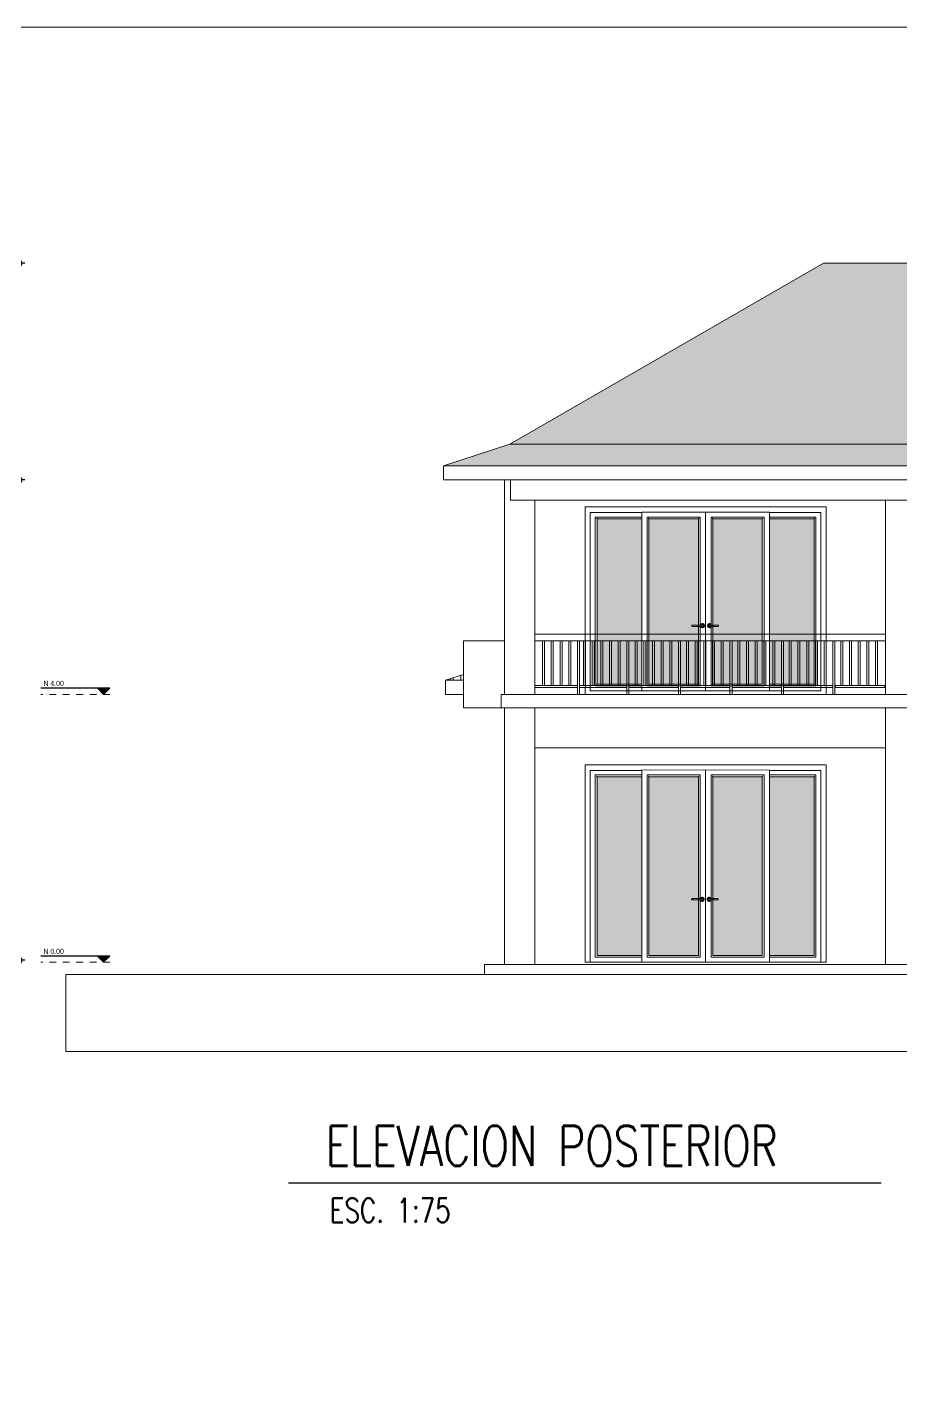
# Model space of a CAD drawing. Header units: metres. Extents: x -44 to 358, y -246 to 48.
# Drawn here: x 246.63 to 259.66, y 19.86 to 40.26 of the extents above; entities that cross this region are included whole.
import ezdxf

# ---------------------------------------------------------------- set-up
doc = ezdxf.new("R2010")
doc.units = ezdxf.units.M
doc.header["$LTSCALE"] = 0.3
doc.header["$PDMODE"] = 3
doc.linetypes.add('DASHED', pattern=[0.75, 0.5, -0.25])
doc.layers.add('DIMENSIONES', color=7, linetype='Continuous')
doc.layers.add('TEXTOS', color=4, linetype='Continuous')
for name, color, linetype, lineweight in [('EL0', 7, 'Continuous', 15), ('EL1', 150, 'Continuous', 13), ('EL2', 135, 'Continuous', 9), ('EL3', 116, 'Continuous', 5), ('PROYECCION', 9, 'DASHED', 0), ('SE-3', 253, 'Continuous', 5)]:
    doc.layers.add(name, color=color, linetype=linetype, lineweight=lineweight)
doc.layers.add('PUERTA', color=2, linetype='Continuous', plot=False)
doc.styles.add('Arch-Dim', font='romans.shx', dxfattribs={"width": 0.75})
doc.styles.add('ESC100-2mm', font='arial.ttf', dxfattribs={"height": 0.15})
doc.dimstyles.new('DIMS100', dxfattribs={"dimtxt": 0.15, "dimasz": 0.2, "dimexe": 0.1, "dimexo": 0.1, "dimgap": 0.05, "dimtad": 2, "dimzin": 4, "dimdsep": 46, "dimtxsty": 'ESC100-2mm', "dimblk": 'DOTSMALL', "dimcen": 0.1, "dimdle": 0.1, "dimclrd": 256, "dimclre": 256, "dimclrt": 1, "dimadec": 0, "dimazin": 0, "dimtfac": 1, "dimtix": 1, "dimtmove": 2, "dimatfit": 3, "dimfxl": 1, "dimtolj": 1, "dimtzin": 0, "dimlwd": -1, "dimarcsym": 0})

# ---------------------------------------------------------------- blocks, each defined once
blk = doc.blocks.new('A - ANNO - NPT SECC')
blk.add_hatch(color=256).paths.add_polyline_path([(-0.1, 0.1), (0.1, 0.1), (0, 0)])
blk.add_line((0.1, 0.1), (1.022, 0.1))
blk.add_lwpolyline([(-0.1, 0.1), (0.1, 0.1), (0, 0), (-0.1, 0.1)])
blk = doc.blocks.new('_DotSmall')
at = {"layer": 'PUERTA', "color": 0, "linetype": 'Continuous', "const_width": 0.5}
blk.add_lwpolyline([(-0.0625, 0, 1), (0.0625, 0, 1)], format="xyb", close=True, dxfattribs=at)
blk = doc.blocks.new('*D1118')
at = {"layer": 'DEFPOINTS', "color": 0, "transparency": 16777216}
for p in [(259.332, 36.736), (245.648, 26.331), (246.173, 26.331)]:
    blk.add_point(p, dxfattribs=at)
at = {"layer": 'DIMENSIONES', "transparency": 16777216}
blk.add_line((245.648, 36.836), (245.648, 26.231), dxfattribs=at)
at = {"layer": 'DIMENSIONES', "lineweight": -2, "transparency": 16777216}
for p, q in [((245.748, 36.736), (245.648, 36.736)), ((245.748, 26.331), (245.648, 26.331))]:
    blk.add_line(p, q, dxfattribs=at)
at = {"layer": 'DIMENSIONES', "transparency": 16777216, "xscale": 0.2, "yscale": 0.2, "zscale": 0.2}
for p, rotation in [((245.648, 36.736), 90), ((245.648, 26.331), 270)]:
    blk.add_blockref('_DotSmall', p, dxfattribs=dict(at, rotation=rotation))
at = {"layer": 'DIMENSIONES', "color": 5, "transparency": 16777216, "insert": (245.521, 31.534), "char_height": 0.15, "attachment_point": 5, "rotation": 90, "style": 'ESC100-2mm'}
blk.add_mtext('\\A1;10.40', dxfattribs=at)
blk = doc.blocks.new('*D1119')
at = {"layer": 'DEFPOINTS', "color": 0, "transparency": 16777216}
for p in [(260.566, 36.736), (246.061, 26.331), (254.84, 26.331)]:
    blk.add_point(p, dxfattribs=at)
at = {"layer": 'DIMENSIONES', "transparency": 16777216}
blk.add_line((246.061, 36.836), (246.061, 26.231), dxfattribs=at)
at = {"layer": 'DIMENSIONES', "lineweight": -2, "transparency": 16777216}
for p, q in [((246.161, 36.736), (246.061, 36.736)), ((246.161, 26.331), (246.061, 26.331))]:
    blk.add_line(p, q, dxfattribs=at)
at = {"layer": 'DIMENSIONES', "transparency": 16777216, "xscale": 0.2, "yscale": 0.2, "zscale": 0.2}
for p, rotation in [((246.061, 36.736), 90), ((246.061, 26.331), 270)]:
    blk.add_blockref('_DotSmall', p, dxfattribs=dict(at, rotation=rotation))
at = {"layer": 'DIMENSIONES', "color": 5, "transparency": 16777216, "insert": (245.934, 31.534), "char_height": 0.15, "attachment_point": 5, "rotation": 90, "style": 'ESC100-2mm'}
blk.add_mtext('\\A1;10.40', dxfattribs=at)
blk = doc.blocks.new('*D1120')
at = {"layer": 'DEFPOINTS', "color": 0, "transparency": 16777216}
for p in [(258.531, 36.736), (246.49, 33.501), (253.838, 33.501)]:
    blk.add_point(p, dxfattribs=at)
at = {"layer": 'DIMENSIONES', "transparency": 16777216}
blk.add_line((246.49, 36.836), (246.49, 33.401), dxfattribs=at)
at = {"layer": 'DIMENSIONES', "lineweight": -2, "transparency": 16777216}
for p, q in [((246.59, 36.736), (246.49, 36.736)), ((246.59, 33.501), (246.49, 33.501))]:
    blk.add_line(p, q, dxfattribs=at)
at = {"layer": 'DIMENSIONES', "transparency": 16777216, "xscale": 0.2, "yscale": 0.2, "zscale": 0.2}
for p, rotation in [((246.49, 36.736), 90), ((246.49, 33.501), 270)]:
    blk.add_blockref('_DotSmall', p, dxfattribs=dict(at, rotation=rotation))
at = {"layer": 'DIMENSIONES', "color": 5, "transparency": 16777216, "insert": (246.364, 35.119), "char_height": 0.15, "attachment_point": 5, "rotation": 90, "style": 'ESC100-2mm'}
blk.add_mtext('\\A1;3.23', dxfattribs=at)
blk = doc.blocks.new('*D1121')
at = {"layer": 'DEFPOINTS', "color": 0, "transparency": 16777216}
for p in [(254.04, 33.501), (246.49, 26.331), (254.952, 26.331)]:
    blk.add_point(p, dxfattribs=at)
at = {"layer": 'DIMENSIONES', "transparency": 16777216}
blk.add_line((246.49, 33.601), (246.49, 26.231), dxfattribs=at)
at = {"layer": 'DIMENSIONES', "lineweight": -2, "transparency": 16777216}
for p, q in [((246.59, 33.501), (246.49, 33.501)), ((246.59, 26.331), (246.49, 26.331))]:
    blk.add_line(p, q, dxfattribs=at)
at = {"layer": 'DIMENSIONES', "transparency": 16777216, "xscale": 0.2, "yscale": 0.2, "zscale": 0.2}
for p, rotation in [((246.49, 33.501), 90), ((246.49, 26.331), 270)]:
    blk.add_blockref('_DotSmall', p, dxfattribs=dict(at, rotation=rotation))
at = {"layer": 'DIMENSIONES', "color": 5, "transparency": 16777216, "insert": (246.365, 29.916), "char_height": 0.15, "attachment_point": 5, "rotation": 90, "style": 'ESC100-2mm'}
blk.add_mtext('\\A1;7.17', dxfattribs=at)

msp = doc.modelspace()

# ---------------------------------------------------------------- hatches: boundary and pattern name
at = {"layer": 'EL0'}
h = msp.add_hatch(dxfattribs=at)
h.set_pattern_fill('AR-RSHKE', color=256, scale=0.0008)
h.set_pattern_definition([(0, (-88.32837, -29.0306), (0.51816, 0.24384), [0.12192, -0.1016, 0.14224, -0.06096, 0.18288, -0.08128]), (0, (-88.20645, -29.02043), (0.51816, 0.24384), [0.1016, -0.38608, 0.08128, -0.12192]), (0, (-87.9626, -29.04583), (0.51816, 0.24384), [0.06096, -0.62992]), (90, (-88.32837, -29.03059), (-0.17272, 0.24384), [0.23368, -0.74168]), (90, (-88.20645, -29.03059), (-0.17272, 0.24384), [0.2286, -0.74676]), (90, (-88.10485, -29.03059), (-0.17272, 0.24384), [0.21336, -0.762]), (90, (-87.96261, -29.04583), (-0.17272, 0.24384), [0.23368, -0.74168]), (90, (-87.90165, -29.04583), (-0.17272, 0.24384), [0.23368, -0.74168]), (90, (-87.71877, -29.03059), (-0.17272, 0.24384), [0.22352, -0.75184])])
h.paths.add_polyline_path([(274.6377716, 33.7115078), (273.6712977, 34.0255342), (268.9769898, 36.7357941), (258.5094759, 36.7357941), (253.8292269, 34.0336511), (252.8377716, 33.7115078)])
at = {"layer": 'EL1', "transparency": 33554572}
h = msp.add_hatch(color=256, dxfattribs=at)
h.dxf.hatch_style = 1
h.set_gradient(color1=(202, 249, 252), color2=(229, 255, 255), tint=1, name='CYLINDER')
h.paths.add_polyline_path([(257.7045757, 32.9222166), (258.3720769, 32.9222166), (258.3720769, 30.4532141), (257.7045757, 30.4532141)])
h.paths.add_polyline_path([(256.8580745, 32.9222166), (257.5975769, 32.9222166), (257.5975769, 30.4532141), (256.8580745, 30.4532141)])
h.paths.add_polyline_path([(255.9045745, 32.9222166), (256.6440769, 32.9222166), (256.6440769, 30.4532141), (255.9045745, 30.4532141)])
h.paths.add_polyline_path([(255.1300745, 32.9222166), (255.7975757, 32.9222166), (255.7975757, 31.4012153), (255.7975757, 30.4532141), (255.1300745, 30.4532141)])
h = msp.add_hatch(color=256, dxfattribs=at)
h.dxf.hatch_style = 1
h.set_gradient(color1=(202, 249, 252), color2=(229, 255, 255), tint=1, name='CYLINDER')
h.paths.add_polyline_path([(257.7046145, 26.4032111), (258.3721157, 26.4032111), (258.3721157, 29.0722136), (257.7046145, 29.0722136)])
h.paths.add_polyline_path([(257.5976157, 29.0722136), (256.8581132, 29.0722136), (256.8581132, 26.4032111), (257.5976157, 26.4032111)])
h.paths.add_polyline_path([(255.9046132, 26.4032111), (256.6441157, 26.4032111), (256.6441157, 29.0722136), (255.9046132, 29.0722136)])
h.paths.add_polyline_path([(255.7976145, 29.0722136), (255.1301132, 29.0722136), (255.1301132, 26.4032111), (255.7976145, 26.4032111), (255.7976145, 27.3512123)])
at = {"layer": 'EL3'}
h = msp.add_hatch(dxfattribs=at)
h.set_pattern_fill('AR-RSHKE', color=256, scale=0.0005)
h.set_pattern_definition([(0, (-85.70939, -28.18395), (0.32385, 0.1524), [0.0762, -0.0635, 0.0889, -0.0381, 0.1143, -0.0508]), (0, (-85.63319, -28.1776), (0.32385, 0.1524), [0.0635, -0.2413, 0.0508, -0.0762]), (0, (-85.48079, -28.19347), (0.32385, 0.1524), [0.0381, -0.3937]), (90, (-85.70939, -28.18395), (-0.10795, 0.1524), [0.14605, -0.46355]), (90, (-85.63319, -28.18395), (-0.10795, 0.1524), [0.142875, -0.466725]), (90, (-85.56969, -28.18395), (-0.10795, 0.1524), [0.13335, -0.47625]), (90, (-85.48079, -28.19347), (-0.10795, 0.1524), [0.14605, -0.46355]), (90, (-85.44269, -28.19347), (-0.10795, 0.1524), [0.14605, -0.46355]), (90, (-85.32839, -28.18395), (-0.10795, 0.1524), [0.1397, -0.4699])])
h.paths.add_polyline_path([(253.1377716, 30.5989364), (252.868694, 30.5115078), (253.1377716, 30.5115078)])

# ---------------------------------------------------------------- linework, layer by layer
at = {"layer": 'DEFPOINTS', "lineweight": 13}
msp.add_lwpolyline([(235.5619882, 40.2572653), (291.8600739, 40.2572653), (291.8600739, -0.5317386), (235.5619882, -0.5317386)], close=True, dxfattribs=at)
at = {"layer": 'EL0'}
for p, q in [((258.5094759, 36.7357941), (253.8292269, 34.0336511)), ((268.9769898, 36.7357941), (258.5094759, 36.7357941)), ((253.8292269, 34.0336511), (252.8377716, 33.7115078)), ((253.8292269, 34.0336511), (273.6712977, 34.0336511)), ((252.8377716, 33.7115078), (274.6377716, 33.7115078)), ((252.8377716, 33.5012153), (252.8377716, 33.7115078)), ((274.6377716, 33.5012153), (252.8377716, 33.5012153)), ((253.7508247, 33.5012153), (253.7508247, 30.3012153)), ((253.8377716, 33.2012153), (253.8377716, 33.5012153)), ((253.838694, 33.2012153), (267.9377716, 33.2012153)), ((254.2008247, 30.3047681), (254.2008247, 33.2012153)), ((259.438694, 33.2012153), (259.438694, 30.3012153)), ((253.7008247, 30.3012153), (273.7880614, 30.3012153)), ((253.7008247, 30.3012153), (253.7008247, 30.1012153)), ((273.7880614, 30.1012153), (253.7008247, 30.1012153)), ((253.7508247, 30.1012153), (253.7508247, 26.2712153)), ((254.2008247, 26.2712153), (254.2008247, 30.1012153)), ((259.438694, 30.1012153), (259.438694, 26.2712153)), ((254.2008247, 29.5012153), (259.438694, 29.5012153)), ((274.0377716, 26.2712153), (253.4508247, 26.2712153)), ((253.4508247, 26.2712153), (253.4508247, 26.1212153))]:
    msp.add_line(p, q, dxfattribs=at)
at = {"layer": 'EL0', "elevation": 0}
for points in [[(256.7050229, 31.3349331), (256.5550229, 31.3349331, 1), (256.5550229, 31.3149331), (256.7050229, 31.3149331, 1)], [(256.8111285, 31.3349331), (256.9361285, 31.3349331, -1), (256.9361285, 31.3149331), (256.8111285, 31.3149331, -1)], [(256.6992474, 27.2529331), (256.5492474, 27.2529331, 1), (256.5492474, 27.2329331), (256.6992474, 27.2329331, 1)], [(256.805353, 27.2529331), (256.930353, 27.2529331, -1), (256.930353, 27.2329331), (256.805353, 27.2329331, -1)]]:
    msp.add_lwpolyline(points, format="xyb", close=True, dxfattribs=at)
at = {"layer": 'EL0'}
msp.add_lwpolyline([(247.2014702, 26.1212153), (279.7420485, 26.1212153), (279.7420485, 24.9712153), (247.2014702, 24.9712153)], close=True, dxfattribs=at)
for centre, radius, start, end in [((256.7050229, 31.3249331, 0), 0.032, 198.20995686, 161.79004314), ((256.7050229, 31.3249331, 0), 0.024, 204.62431835, 155.37568165), ((256.8111285, 31.3249331, 0), 0.032, 18.20995686, 341.79004314), ((256.8111285, 31.3249331, 0), 0.024, 24.62431835, 335.37568165), ((256.6992474, 27.2429331, 0), 0.032, 198.20995686, 161.79004314), ((256.6992474, 27.2429331, 0), 0.024, 204.62431835, 155.37568165), ((256.805353, 27.2429331, 0), 0.032, 18.20995686, 341.79004314), ((256.805353, 27.2429331, 0), 0.024, 24.62431835, 335.37568165)]:
    msp.add_arc(centre, radius, start, end, dxfattribs=at)
at = {"layer": 'EL1'}
for p, q in [((254.9510757, 33.1012153), (254.9510757, 31.4012153)), ((258.5510757, 33.1012153), (254.9510757, 33.1012153)), ((258.5510757, 31.4012153), (258.5510757, 33.1012153)), ((255.0300757, 33.0138153), (255.7975757, 33.0138153)), ((255.0300757, 31.4012153), (255.0300757, 33.0138153)), ((255.1040757, 31.4012153), (255.1040757, 32.9482153)), ((255.1040757, 32.9482153), (255.7975757, 32.9482153)), ((255.1300745, 32.9222166), (255.1261797, 32.9261113)), ((255.1300745, 32.9222166), (255.7975757, 32.9222166)), ((255.1300745, 31.4012153), (255.1300745, 32.9222166)), ((255.7975757, 31.4012153), (255.7975757, 33.0222153)), ((255.7975757, 33.0222153), (257.7045757, 33.0217134)), ((255.8785757, 31.4012153), (255.8785757, 32.9482153)), ((255.8785757, 32.9482153), (256.6700757, 32.9482153)), ((255.9045745, 32.9222166), (255.9006797, 32.9261113)), ((255.9045745, 32.9222166), (256.6440769, 32.9222166)), ((255.9045745, 30.4272153), (255.9045745, 32.9222166)), ((256.6479717, 32.9261113), (256.6440769, 32.9222166)), ((256.6440769, 32.9222166), (256.6440769, 31.4012153)), ((256.6700757, 32.9482153), (256.6700757, 31.4012153)), ((256.7510757, 31.4009643), (256.7510757, 33.0219643)), ((256.8320757, 32.9482153), (257.6235757, 32.9482153)), ((256.8320757, 31.4012153), (256.8320757, 32.9482153)), ((256.8580745, 32.9222166), (256.8541797, 32.9261113)), ((256.8580745, 32.9222166), (257.5975769, 32.9222166)), ((256.8580745, 31.4012153), (256.8580745, 32.9222166)), ((257.6014717, 32.9261113), (257.5975769, 32.9222166)), ((257.5975769, 32.9222166), (257.5975769, 31.4012153)), ((257.6235757, 32.9482153), (257.6235757, 31.4012153)), ((257.7045757, 33.0217134), (257.7045757, 31.4012153)), ((257.7045757, 33.0138153), (258.4720757, 33.0138153)), ((257.7045757, 32.9482153), (258.3980757, 32.9482153)), ((257.7045757, 32.9222166), (258.3720769, 32.9222166)), ((258.3759717, 32.9261113), (258.3720769, 32.9222166)), ((258.3720769, 32.9222166), (258.3720769, 30.4272153)), ((258.3980757, 32.9482153), (258.3980757, 31.4012153)), ((258.4720757, 33.0138153), (258.4720757, 31.4012153)), ((254.9510757, 31.4012153), (254.9510757, 30.3012153)), ((255.0300757, 30.3512183), (255.0300757, 31.4012153)), ((255.1040757, 30.4272153), (255.1040757, 31.4012153)), ((255.1300745, 30.4532141), (255.1300745, 31.4012153)), ((255.7975757, 30.3512183), (255.7975757, 31.4012153)), ((255.8785757, 30.4272153), (255.8785757, 31.4012153)), ((256.6440769, 31.4012153), (256.6440769, 30.4532141)), ((256.6700757, 31.4012153), (256.6700757, 30.4272153)), ((256.7510757, 30.3532153), (256.7510757, 31.4012153)), ((256.8320757, 30.4272153), (256.8320757, 31.4012153)), ((256.8580745, 30.4532141), (256.8580745, 31.4012153)), ((257.5975769, 31.4012153), (257.5975769, 30.4532141)), ((257.6235757, 31.4012153), (257.6235757, 30.4272153)), ((257.7045757, 31.4012153), (257.7045757, 30.3512183)), ((258.3980757, 31.4012153), (258.3980757, 30.4272153)), ((258.4720757, 31.4012153), (258.4720757, 30.3512183)), ((258.5510757, 30.3012153), (258.5510757, 31.4012153)), ((255.7975757, 30.4272153), (255.1040757, 30.4272153)), ((255.1300745, 30.4532141), (255.1261797, 30.4493194)), ((255.7975757, 30.4532141), (255.1300745, 30.4532141)), ((256.6700757, 30.4272153), (255.8785757, 30.4272153)), ((256.6440769, 30.4532141), (255.9045745, 30.4532141)), ((256.6440769, 30.4532141), (256.6479717, 30.4493194)), ((257.6235757, 30.4272153), (256.8320757, 30.4272153)), ((256.8541797, 30.4493194), (256.8580745, 30.4532141)), ((257.5975769, 30.4532141), (256.8580745, 30.4532141)), ((258.3720769, 30.4532141), (257.7045757, 30.4532141)), ((258.3980757, 30.4272153), (257.7045757, 30.4272153)), ((256.7580757, 30.3532153), (255.0300757, 30.3512183)), ((258.4720757, 30.3512183), (256.7580757, 30.3512183)), ((254.9511145, 29.2512123), (254.9511145, 26.3012153)), ((258.5511145, 29.2512123), (254.9511145, 29.2512123)), ((255.7976145, 27.3512123), (255.7976145, 29.1722123)), ((255.7976145, 29.1722123), (257.7046145, 29.1717104)), ((256.7511145, 26.3012153), (256.7511145, 29.1719614)), ((257.7046145, 29.1717104), (257.7046145, 26.3012153)), ((258.5511145, 26.3012153), (258.5511145, 29.2512123)), ((255.0301145, 29.1638123), (255.7976145, 29.1638123)), ((255.0301145, 26.3012153), (255.0301145, 29.1638123)), ((255.1041145, 26.3772123), (255.1041145, 29.0982123)), ((255.1041145, 29.0982123), (255.7976145, 29.0982123)), ((255.1301132, 29.0722136), (255.1262185, 29.0761083)), ((255.1301132, 29.0722136), (255.7976145, 29.0722136)), ((255.1301132, 26.4032111), (255.1301132, 29.0722136)), ((255.8786145, 27.3512123), (255.8786145, 29.0982123)), ((255.8786145, 29.0982123), (256.6701145, 29.0982123)), ((255.9046132, 29.0722136), (255.9007185, 29.0761083)), ((255.9046132, 29.0722136), (256.6441157, 29.0722136)), ((255.9046132, 26.4032111), (255.9046132, 29.0722136)), ((256.6480104, 29.0761083), (256.6441157, 29.0722136)), ((256.6441157, 29.0722136), (256.6441157, 26.4032111)), ((256.6701145, 29.0982123), (256.6701145, 26.3772123)), ((256.8321145, 29.0982123), (257.6236145, 29.0982123)), ((256.8321145, 26.3772123), (256.8321145, 29.0982123)), ((256.8581132, 29.0722136), (256.8542185, 29.0761083)), ((256.8581132, 29.0722136), (257.5976157, 29.0722136)), ((256.8581132, 26.4032111), (256.8581132, 29.0722136)), ((257.6015104, 29.0761083), (257.5976157, 29.0722136)), ((257.5976157, 29.0722136), (257.5976157, 26.4032111)), ((257.6236145, 29.0982123), (257.6236145, 26.3772123)), ((257.7046145, 29.1638123), (258.4721145, 29.1638123)), ((257.7046145, 29.0982123), (258.3981145, 29.0982123)), ((257.7046145, 29.0722136), (258.3721157, 29.0722136)), ((258.3760104, 29.0761083), (258.3721157, 29.0722136)), ((258.3721157, 29.0722136), (258.3721157, 26.4032111)), ((258.3981145, 29.0982123), (258.3981145, 26.3772123)), ((258.4721145, 29.1638123), (258.4721145, 26.3012153)), ((255.7976145, 26.3012153), (255.7976145, 27.3512123)), ((255.8786145, 26.3772123), (255.8786145, 27.3512123)), ((255.7976145, 26.3772123), (255.1041145, 26.3772123)), ((255.7976145, 26.4032111), (255.1301132, 26.4032111)), ((256.6701145, 26.3772123), (255.8786145, 26.3772123)), ((256.6441157, 26.4032111), (255.9046132, 26.4032111)), ((257.6236145, 26.3772123), (256.8321145, 26.3772123)), ((257.5976157, 26.4032111), (256.8581132, 26.4032111)), ((258.3721157, 26.4032111), (257.7046145, 26.4032111)), ((258.3981145, 26.3772123), (257.7046145, 26.3772123)), ((254.9511145, 26.3012153), (258.5511145, 26.3012153))]:
    msp.add_line(p, q, dxfattribs=at)
for points, knots in [([(254.9515757, 33.1007153), (254.9515311, 33.100759), (254.9514453, 33.1008462), (254.9513227, 33.1009682), (254.9512007, 33.1010904), (254.9511017, 33.1011893), (254.951076, 33.1012153), (254.9510757, 33.1012153)], [0, 0, 0, 0, 0.1666666667, 0.3333333333, 0.5, 0.75, 1, 1, 1, 1]), ([(258.5505757, 33.1007153), (258.5506193, 33.1007599), (258.5507066, 33.1008458), (258.5508286, 33.1009683), (258.5509508, 33.1010904), (258.5510497, 33.1011894), (258.5510757, 33.101215), (258.5510757, 33.1012153)], [0, 0, 0, 0, 0.1666666667, 0.3333333333, 0.5, 0.75, 1, 1, 1, 1]), ([(255.1261797, 32.9261113), (255.1260389, 32.9262468), (255.1257425, 32.92655), (255.1251571, 32.9271332), (255.1247246, 32.9275656), (255.1243448, 32.927948), (255.1240389, 32.9282517), (255.1237176, 32.9285711), (255.1232765, 32.9290159), (255.1226864, 32.9296042), (255.121691, 32.9305979), (255.1209194, 32.9313833), (255.1203842, 32.9319069)], [0, 0, 0, 0, 0.2, 0.3, 0.4, 0.45, 0.5, 0.55, 0.6, 0.7, 0.8, 1, 1, 1, 1]), ([(255.9006797, 32.9261113), (255.9005389, 32.9262468), (255.9002425, 32.92655), (255.8996571, 32.9271332), (255.8992246, 32.9275656), (255.8988448, 32.927948), (255.8985389, 32.9282517), (255.8982176, 32.9285711), (255.8977765, 32.9290159), (255.8971864, 32.9296042), (255.896191, 32.9305979), (255.8954194, 32.9313833), (255.8948842, 32.9319069)], [0, 0, 0, 0, 0.2, 0.3, 0.4, 0.45, 0.5, 0.55, 0.6, 0.7, 0.8, 1, 1, 1, 1]), ([(256.6537672, 32.9319069), (256.6532436, 32.9313716), (256.6524583, 32.9306), (256.6514646, 32.9296046), (256.6508763, 32.9290145), (256.6504314, 32.9285736), (256.6500056, 32.9281447), (256.6496111, 32.9277496), (256.649253, 32.9273947), (256.6489206, 32.9270601), (256.6484104, 32.926549), (256.6481072, 32.9262521), (256.6479717, 32.9261113)], [-1, -1, -1, -1, -0.8, -0.7, -0.6, -0.55, -0.5, -0.4, -0.35, -0.3, -0.2, 0, 0, 0, 0]), ([(256.8541797, 32.9261113), (256.8540442, 32.9262521), (256.853741, 32.9265485), (256.8531579, 32.927134), (256.8527254, 32.9275665), (256.8523431, 32.9279463), (256.8520393, 32.9282521), (256.85172, 32.9285735), (256.8512751, 32.9290146), (256.8506868, 32.9296046), (256.8496931, 32.9306), (256.8489078, 32.9313716), (256.8483842, 32.9319069)], [-1, -1, -1, -1, -0.8, -0.7, -0.6, -0.55, -0.5, -0.45, -0.4, -0.3, -0.2, 0, 0, 0, 0]), ([(257.6072672, 32.9319069), (257.606732, 32.9313833), (257.6059604, 32.9305979), (257.604965, 32.9296042), (257.6043749, 32.9290159), (257.6039339, 32.9285711), (257.603505, 32.9281452), (257.60311, 32.9277507), (257.6027551, 32.9273926), (257.6024204, 32.9270603), (257.6019094, 32.92655), (257.6016125, 32.9262468), (257.6014717, 32.9261113)], [0, 0, 0, 0, 0.2, 0.3, 0.4, 0.45, 0.5, 0.6, 0.65, 0.7, 0.8, 1, 1, 1, 1]), ([(258.3817672, 32.9319069), (258.381232, 32.9313833), (258.3804604, 32.9305979), (258.379465, 32.9296042), (258.3788749, 32.9290159), (258.3784339, 32.9285711), (258.378005, 32.9281452), (258.37761, 32.9277507), (258.3772551, 32.9273926), (258.3769204, 32.9270603), (258.3764094, 32.92655), (258.3761125, 32.9262468), (258.3759717, 32.9261113)], [0, 0, 0, 0, 0.2, 0.3, 0.4, 0.45, 0.5, 0.6, 0.65, 0.7, 0.8, 1, 1, 1, 1]), ([(255.1261797, 30.4493194), (255.1260442, 30.4491786), (255.125741, 30.4488822), (255.1251579, 30.4482967), (255.1247254, 30.4478642), (255.1243431, 30.4474844), (255.1240393, 30.4471786), (255.12372, 30.4468572), (255.1232751, 30.4464161), (255.1226868, 30.4458261), (255.1216931, 30.4448306), (255.1209078, 30.4440591), (255.1203842, 30.4435238)], [0, 0, 0, 0, 0.2, 0.3, 0.4, 0.45, 0.5, 0.55, 0.6, 0.7, 0.8, 1, 1, 1, 1]), ([(256.6479717, 30.4493194), (256.6481125, 30.4491838), (256.6484089, 30.4488806), (256.6489943, 30.4482975), (256.6494268, 30.4478651), (256.6498066, 30.4474827), (256.6501125, 30.447179), (256.6504339, 30.4468596), (256.6508749, 30.4464147), (256.651465, 30.4458265), (256.6524604, 30.4448327), (256.653232, 30.4440474), (256.6537672, 30.4435238)], [0, 0, 0, 0, 0.2, 0.3, 0.4, 0.45, 0.5, 0.55, 0.6, 0.7, 0.8, 1, 1, 1, 1]), ([(256.8483842, 30.4435238), (256.8489194, 30.4440474), (256.849691, 30.4448327), (256.8506864, 30.4458265), (256.8512765, 30.4464147), (256.8517175, 30.4468596), (256.8521464, 30.4472854), (256.8525414, 30.4476799), (256.8528964, 30.4480381), (256.853231, 30.4483704), (256.853742, 30.4488806), (256.8540389, 30.4491838), (256.8541797, 30.4493194)], [0, 0, 0, 0, 0.2, 0.3, 0.4, 0.45, 0.5, 0.6, 0.65, 0.7, 0.8, 1, 1, 1, 1]), ([(254.9516145, 29.2507123), (254.9515699, 29.250756), (254.951484, 29.2508432), (254.9513615, 29.2509652), (254.9512394, 29.2510874), (254.9511404, 29.2511863), (254.9511147, 29.2512123), (254.9511145, 29.2512123)], [0, 0, 0, 0, 0.1666666667, 0.3333333333, 0.5, 0.75, 1, 1, 1, 1]), ([(258.5506145, 29.2507123), (258.5506581, 29.2507569), (258.5507454, 29.2508428), (258.5508673, 29.2509653), (258.5509896, 29.2510874), (258.5510884, 29.2511864), (258.5511145, 29.2512121), (258.5511145, 29.2512123)], [0, 0, 0, 0, 0.1666666667, 0.3333333333, 0.5, 0.75, 1, 1, 1, 1]), ([(255.1262185, 29.0761083), (255.1260777, 29.0762438), (255.1257813, 29.076547), (255.1251958, 29.0771302), (255.1247633, 29.0775626), (255.1243835, 29.077945), (255.1240777, 29.0782487), (255.1237563, 29.0785681), (255.1233152, 29.079013), (255.1227252, 29.0796012), (255.1217297, 29.080595), (255.1209582, 29.0813803), (255.1204229, 29.0819039)], [0, 0, 0, 0, 0.2, 0.3, 0.4, 0.45, 0.5, 0.55, 0.6, 0.7, 0.8, 1, 1, 1, 1]), ([(255.9007185, 29.0761083), (255.9005777, 29.0762438), (255.9002813, 29.076547), (255.8996958, 29.0771302), (255.8992633, 29.0775626), (255.8988835, 29.077945), (255.8985777, 29.0782487), (255.8982563, 29.0785681), (255.8978152, 29.079013), (255.8972252, 29.0796012), (255.8962297, 29.080595), (255.8954582, 29.0813803), (255.8949229, 29.0819039)], [0, 0, 0, 0, 0.2, 0.3, 0.4, 0.45, 0.5, 0.55, 0.6, 0.7, 0.8, 1, 1, 1, 1]), ([(256.653806, 29.0819039), (256.6532824, 29.0813686), (256.6524971, 29.080597), (256.6515033, 29.0796016), (256.6509151, 29.0790115), (256.6504702, 29.0785706), (256.6500444, 29.0781417), (256.6496499, 29.0777466), (256.6492917, 29.0773917), (256.6489594, 29.0770571), (256.6484492, 29.076546), (256.648146, 29.0762491), (256.6480104, 29.0761083)], [-1, -1, -1, -1, -0.8, -0.7, -0.6, -0.55, -0.5, -0.4, -0.35, -0.3, -0.2, 0, 0, 0, 0]), ([(256.8542185, 29.0761083), (256.854083, 29.0762491), (256.8537798, 29.0765455), (256.8531966, 29.077131), (256.8527642, 29.0775635), (256.8523818, 29.0779433), (256.8520781, 29.0782491), (256.8517587, 29.0785705), (256.8513138, 29.0790116), (256.8507256, 29.0796016), (256.8497318, 29.0805971), (256.8489465, 29.0813686), (256.8484229, 29.0819039)], [-1, -1, -1, -1, -0.8, -0.7, -0.6, -0.55, -0.5, -0.45, -0.4, -0.3, -0.2, 0, 0, 0, 0]), ([(257.607306, 29.0819039), (257.6067707, 29.0813803), (257.6059992, 29.080595), (257.6050037, 29.0796012), (257.6044136, 29.079013), (257.6039727, 29.0785681), (257.6035438, 29.0781422), (257.6031488, 29.0777477), (257.6027938, 29.0773896), (257.6024592, 29.0770573), (257.6019482, 29.076547), (257.6016512, 29.0762438), (257.6015104, 29.0761083)], [0, 0, 0, 0, 0.2, 0.3, 0.4, 0.45, 0.5, 0.6, 0.65, 0.7, 0.8, 1, 1, 1, 1]), ([(258.381806, 29.0819039), (258.3812707, 29.0813803), (258.3804992, 29.080595), (258.3795037, 29.0796012), (258.3789136, 29.079013), (258.3784727, 29.0785681), (258.3780438, 29.0781422), (258.3776488, 29.0777477), (258.3772938, 29.0773896), (258.3769592, 29.0770573), (258.3764482, 29.076547), (258.3761512, 29.0762438), (258.3760104, 29.0761083)], [0, 0, 0, 0, 0.2, 0.3, 0.4, 0.45, 0.5, 0.6, 0.65, 0.7, 0.8, 1, 1, 1, 1])]:
    msp.add_open_spline(points, degree=3, knots=knots, dxfattribs=at)
at = {"layer": 'EL2'}
for p, q in [((253.748694, 31.1012153), (253.1377716, 31.1012153)), ((253.1377716, 31.1012153), (253.1377716, 30.1012153)), ((253.1377716, 30.1012153), (253.7008247, 30.1012153))]:
    msp.add_line(p, q, dxfattribs=at)
at = {"layer": 'EL3'}
for p, q in [((252.868694, 30.5115078), (253.1377716, 30.5989364)), ((252.868694, 30.5115078), (253.1377716, 30.5115078)), ((252.868694, 30.3012153), (252.868694, 30.5115078)), ((253.1377716, 30.3012153), (252.868694, 30.3012153))]:
    msp.add_line(p, q, dxfattribs=at)
at = {"layer": 'PROYECCION', "ltscale": 0.5}
for p, q in [((247.8565562, 30.3012153), (246.828191, 30.3012153)), ((247.8565562, 26.3012153), (246.828191, 26.3012153))]:
    msp.add_line(p, q, dxfattribs=at)
at = {"layer": 'SE-3'}
for p, q in [((254.2008247, 31.2012153), (259.438694, 31.2012153)), ((254.2008247, 31.1012153), (259.438694, 31.1012153))]:
    msp.add_line(p, q, dxfattribs=at)
for points in [[(254.3477037, 31.1012153), (254.3177037, 31.1012153), (254.3177037, 30.4312153), (254.3477037, 30.4312153)], [(254.4777037, 31.1012153), (254.4477037, 31.1012153), (254.4477037, 30.4312153), (254.4777037, 30.4312153)], [(254.6077037, 31.1012153), (254.5777037, 31.1012153), (254.5777037, 30.4312153), (254.6077037, 30.4312153)], [(254.7377037, 31.1012153), (254.7077037, 31.1012153), (254.7077037, 30.4312153), (254.7377037, 30.4312153)], [(254.8677037, 31.1012153), (254.8377037, 31.1012153), (254.8377037, 30.3012153), (254.8677037, 30.3012153)], [(254.9577019, 31.1012153), (254.9277019, 31.1012153), (254.9277019, 30.4312153), (254.9577019, 30.4312153)], [(255.0877019, 31.1012153), (255.0577019, 31.1012153), (255.0577019, 30.4312153), (255.0877019, 30.4312153)], [(255.2177019, 31.1012153), (255.1877019, 31.1012153), (255.1877019, 30.4312153), (255.2177019, 30.4312153)], [(255.3477019, 31.1012153), (255.3177019, 31.1012153), (255.3177019, 30.4312153), (255.3477019, 30.4312153)], [(255.4777019, 31.1012153), (255.4477019, 31.1012153), (255.4477019, 30.4312153), (255.4777019, 30.4312153)], [(255.6077019, 31.1012153), (255.5777019, 31.1012153), (255.5777019, 30.3012153), (255.6077019, 30.3012153)], [(255.7280463, 31.1012153), (255.6980463, 31.1012153), (255.6980463, 30.4312153), (255.7280463, 30.4312153)], [(255.8580463, 31.1012153), (255.8280463, 31.1012153), (255.8280463, 30.4312153), (255.8580463, 30.4312153)], [(255.9880463, 31.1012153), (255.9580463, 31.1012153), (255.9580463, 30.4312153), (255.9880463, 30.4312153)], [(256.1180463, 31.1012153), (256.0880463, 31.1012153), (256.0880463, 30.4312153), (256.1180463, 30.4312153)], [(256.2480463, 31.1012153), (256.2180463, 31.1012153), (256.2180463, 30.4312153), (256.2480463, 30.4312153)], [(256.3780463, 31.1012153), (256.3480463, 31.1012153), (256.3480463, 30.3012153), (256.3780463, 30.3012153)], [(256.4955463, 31.1012153), (256.4655463, 31.1012153), (256.4655463, 30.4312153), (256.4955463, 30.4312153)], [(256.6255463, 31.1012153), (256.5955463, 31.1012153), (256.5955463, 30.4312153), (256.6255463, 30.4312153)], [(256.7555463, 31.1012153), (256.7255463, 31.1012153), (256.7255463, 30.4312153), (256.7555463, 30.4312153)], [(256.8855463, 31.1012153), (256.8555463, 31.1012153), (256.8555463, 30.4312153), (256.8855463, 30.4312153)], [(257.0155463, 31.1012153), (256.9855463, 31.1012153), (256.9855463, 30.4312153), (257.0155463, 30.4312153)], [(257.1455463, 31.1012153), (257.1155463, 31.1012153), (257.1155463, 30.3012153), (257.1455463, 30.3012153)], [(257.2630463, 31.1012153), (257.2330463, 31.1012153), (257.2330463, 30.4312153), (257.2630463, 30.4312153)], [(257.3930463, 31.1012153), (257.3630463, 31.1012153), (257.3630463, 30.4312153), (257.3930463, 30.4312153)], [(257.5230463, 31.1012153), (257.4930463, 31.1012153), (257.4930463, 30.4312153), (257.5230463, 30.4312153)], [(257.6530463, 31.1012153), (257.6230463, 31.1012153), (257.6230463, 30.4312153), (257.6530463, 30.4312153)], [(257.7830463, 31.1012153), (257.7530463, 31.1012153), (257.7530463, 30.4312153), (257.7830463, 30.4312153)], [(257.9130463, 31.1012153), (257.8830463, 31.1012153), (257.8830463, 30.3012153), (257.9130463, 30.3012153)], [(258.0305463, 31.1012153), (258.0005463, 31.1012153), (258.0005463, 30.4312153), (258.0305463, 30.4312153)], [(258.1605463, 31.1012153), (258.1305463, 31.1012153), (258.1305463, 30.4312153), (258.1605463, 30.4312153)], [(258.2905463, 31.1012153), (258.2605463, 31.1012153), (258.2605463, 30.4312153), (258.2905463, 30.4312153)], [(258.4205463, 31.1012153), (258.3905463, 31.1012153), (258.3905463, 30.4312153), (258.4205463, 30.4312153)], [(258.5505463, 31.1012153), (258.5205463, 31.1012153), (258.5205463, 30.4312153), (258.5505463, 30.4312153)], [(258.6805463, 31.1012153), (258.6505463, 31.1012153), (258.6505463, 30.3012153), (258.6805463, 30.3012153)], [(258.7980463, 31.1012153), (258.7680463, 31.1012153), (258.7680463, 30.4312153), (258.7980463, 30.4312153)], [(258.9280463, 31.1012153), (258.8980463, 31.1012153), (258.8980463, 30.4312153), (258.9280463, 30.4312153)], [(259.0580463, 31.1012153), (259.0280463, 31.1012153), (259.0280463, 30.4312153), (259.0580463, 30.4312153)], [(259.1880463, 31.1012153), (259.1580463, 31.1012153), (259.1580463, 30.4312153), (259.1880463, 30.4312153)], [(259.3180463, 31.1012153), (259.2880463, 31.1012153), (259.2880463, 30.4312153), (259.3180463, 30.4312153)], [(254.2008247, 30.4012153), (254.2008247, 30.4312153), (254.8377037, 30.4312153), (254.8377037, 30.4012153)], [(254.8677037, 30.4012153), (254.8677037, 30.4312153), (255.5777019, 30.4312153), (255.5777019, 30.4012153)], [(255.6077019, 30.4012153), (255.6077019, 30.4312153), (256.3480463, 30.4312153), (256.3480463, 30.4012153)], [(256.3780463, 30.4012153), (256.3780463, 30.4312153), (257.1155463, 30.4312153), (257.1155463, 30.4012153)], [(257.1455463, 30.4012153), (257.1455463, 30.4312153), (257.8830463, 30.4312153), (257.8830463, 30.4012153)], [(257.9130463, 30.4012153), (257.9130463, 30.4312153), (258.6505463, 30.4312153), (258.6505463, 30.4012153)], [(258.6917796, 30.4012153), (258.6917796, 30.4312153), (259.4292796, 30.4312153), (259.4292796, 30.4012153)]]:
    msp.add_lwpolyline(points, close=True, dxfattribs=at)
at = {"layer": 'TEXTOS'}
msp.add_line((250.5227787, 23.0083858), (259.3705751, 23.0083858), dxfattribs=at)

# ---------------------------------------------------------------- block references
at = {"layer": 'TEXTOS', "xscale": -0.9166666666666288, "yscale": 0.9166666666666288, "zscale": 0.9166666666666288}
for p in [(247.7648896, 30.3012153), (247.7648896, 26.3012153)]:
    msp.add_blockref('A - ANNO - NPT SECC', p, dxfattribs=at)

# ---------------------------------------------------------------- texts
at = {"layer": 'TEXTOS', "char_height": 0.075, "attachment_point": 1, "style": 'ESC100-2mm'}
for s, insert in [('{\\Ftxt|c0;N 4.00}', (246.8651177, 30.5029442)), ('{\\Ftxt|c0;N 0.00}', (246.8651177, 26.5029442))]:
    msp.add_mtext_dynamic_manual_height_columns(s, width=2.216942069, gutter_width=0.5, heights=[0], dxfattribs=dict(at, insert=insert))
at = {"layer": 'TEXTOS', "lineweight": 13, "attachment_point": 1, "style": 'Arch-Dim'}
for s, insert, char_height in [('ELEVACION POSTERIOR', (251.0778254, 23.8628925), 0.6), ('ESC. 1:75', (251.1404442, 22.7798084), 0.36)]:
    msp.add_mtext_dynamic_manual_height_columns(s, width=26.653369758, gutter_width=15, heights=[0], dxfattribs=dict(at, insert=insert, char_height=char_height))

# ---------------------------------------------------------------- dimensions: what is measured, and where the dimension line sits
at = {"layer": 'DIMENSIONES'}
for base, p1, p2, picture, middle in [((245.6478208, 26.3312153), (259.3320254, 36.7357941), (246.172884, 26.3312153), '*D1118', (245.5212348, 31.5335047)), ((246.0608242, 26.3312153), (260.5657233, 36.7357941), (254.8400949, 26.3312153), '*D1119', (245.9342382, 31.5335047)), ((246.4902256, 33.5012153), (258.5308827, 36.7357941), (253.8377716, 33.5012153), '*D1120', (246.3635885, 35.1185047)), ((246.4902256, 26.3312153), (254.0400957, 33.5012153), (254.9521547, 26.3312153), '*D1121', (246.3649187, 29.9162153))]:
    dim = msp.add_linear_dim(base=base, p1=p1, p2=p2, angle=90, dimstyle='DIMS100', override={"dimexe": 0, "dimclrt": 5, "dimfxl": 0.1, "dimfxlon": 1}, dxfattribs=at)
    dim.commit()
    dim.dimension.update_dxf_attribs({"geometry": picture, "text_midpoint": middle})

doc.saveas('drawing.dxf')
